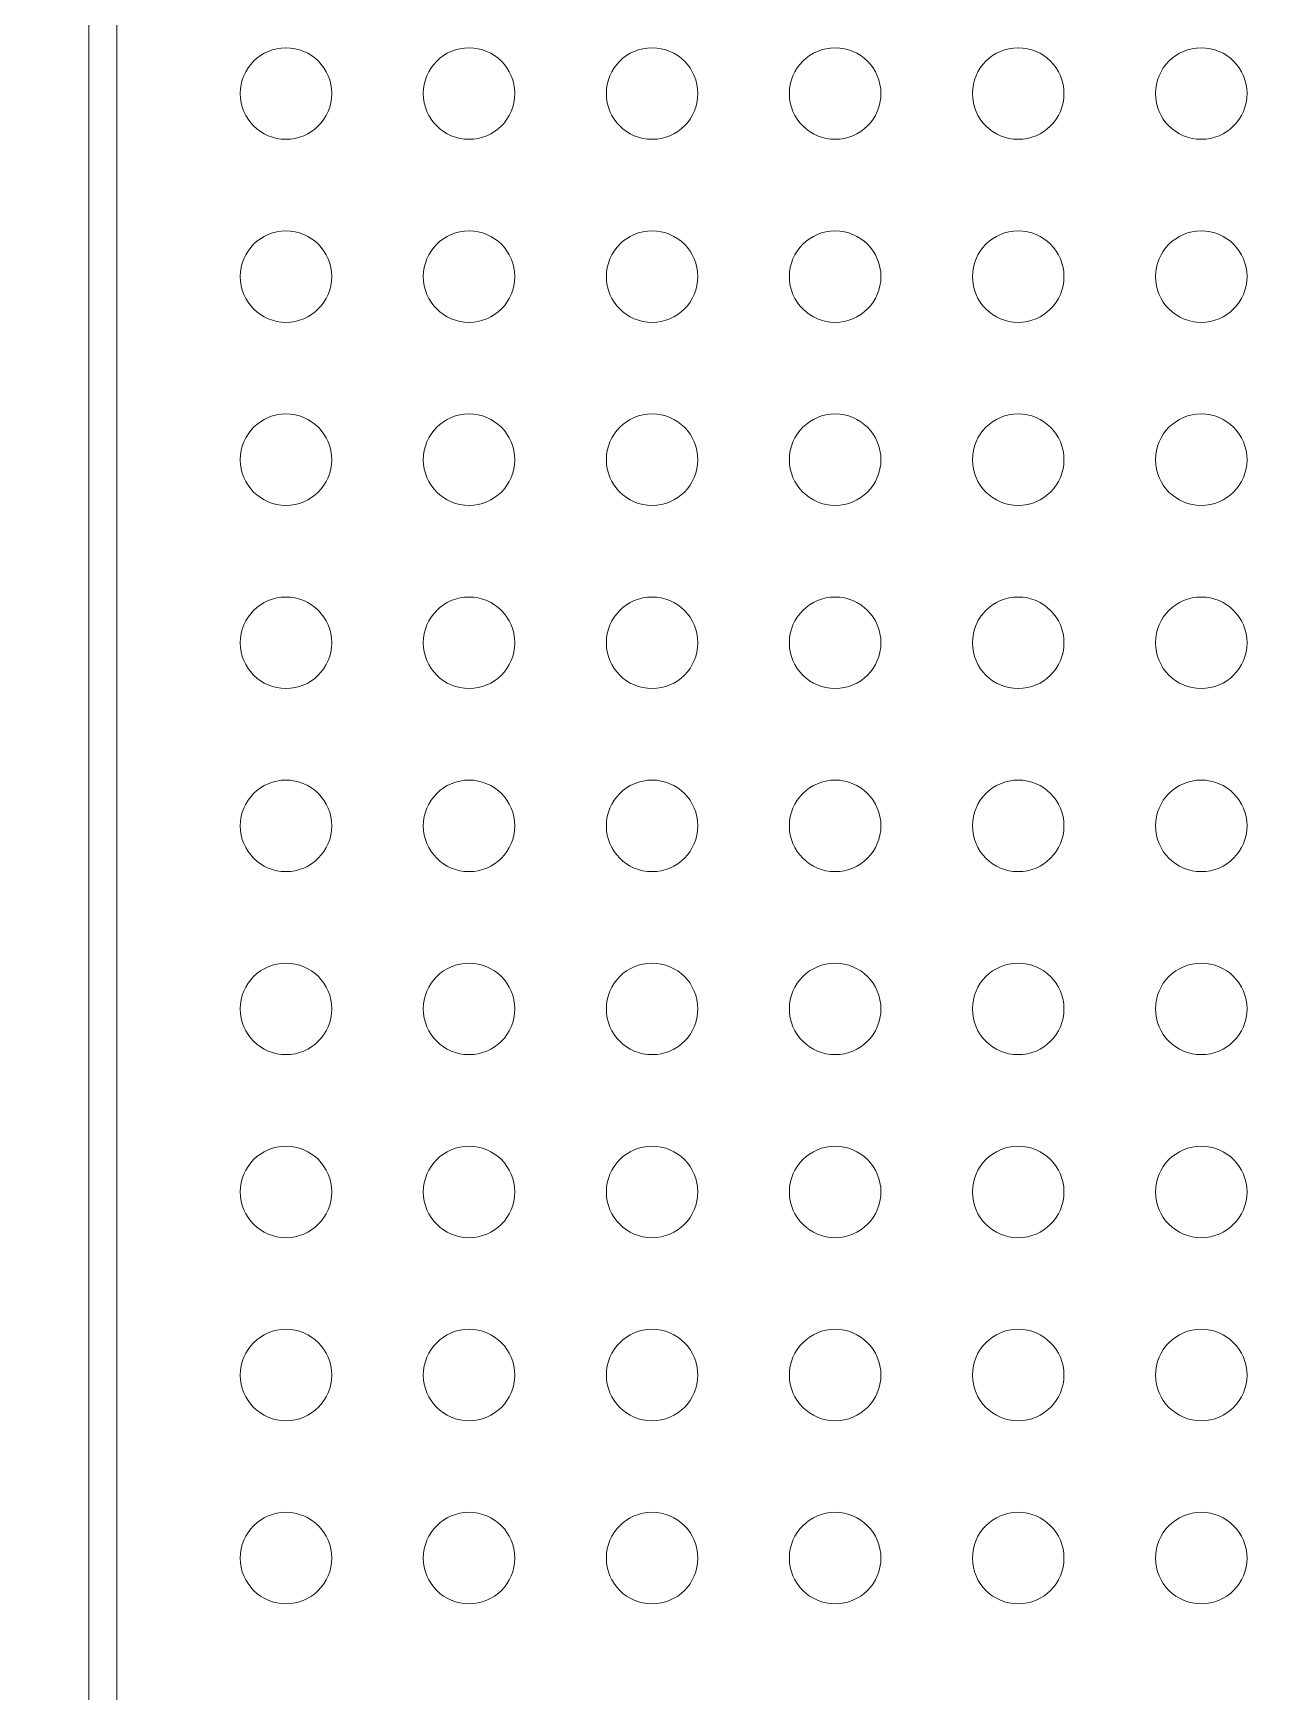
# Model space of a CAD drawing. Header units: millimetres. Extents: x -53.6 to 42.1, y -42.3 to 19.5.
# Drawn here: x -27.24 to -20.45, y -28.87 to -19.81 of the extents above; entities that cross this region are included whole.
import ezdxf

# ---------------------------------------------------------------- set-up
doc = ezdxf.new("R2010")
doc.units = ezdxf.units.MM
doc.header["$MEASUREMENT"] = 0
for name, color, linetype in [('BG_OUTLINE', 7, 'Continuous'), ('PG_SILKSCREEN_TOP', 7, 'Continuous'), ('PIN_TOP', 7, 'Continuous')]:
    doc.layers.add(name, color=color, linetype=linetype)

msp = doc.modelspace()

# ---------------------------------------------------------------- linework, layer by layer
at = {"layer": 'BG_OUTLINE', "color": 3, "lineweight": 9}
msp.add_open_spline([(-35.58, -42.2737), (-35.58, -42.2737), (-35.58, 2.7261), (-35.58, 2.7261), (-35.58, 2.7261), (-35.58, 2.7261), (19.4199, 2.7261), (19.4199, 2.7261), (19.4199, 2.7261), (19.4199, 2.7261), (19.4199, -42.2737), (19.4199, -42.2737), (19.4199, -42.2737), (19.4199, -42.2737), (-35.58, -42.2737), (-35.58, -42.2737)], degree=3, knots=[0, 0, 0, 0, 0.25, 0.25, 0.25, 0.25, 0.5, 0.5, 0.5, 0.5, 0.75, 0.75, 0.75, 0.75, 1, 1, 1, 1], dxfattribs=at)
at = {"layer": 'PG_SILKSCREEN_TOP', "color": 6, "lineweight": 9}
msp.add_open_spline([(-26.9379, -11.1394), (-26.9379, -11.1394), (-26.7855, -11.1394), (-26.7855, -11.1394), (-26.7855, -11.1394), (-26.7855, -11.1394), (-26.7855, -34.1396), (-26.7855, -34.1396), (-26.7855, -34.1396), (-26.7855, -34.1396), (-26.9379, -34.1396), (-26.9379, -34.1396), (-26.9379, -34.1396), (-26.9379, -34.1396), (-26.9379, -11.1394), (-26.9379, -11.1394)], degree=3, knots=[0, 0, 0, 0, 0.25, 0.25, 0.25, 0.25, 0.5, 0.5, 0.5, 0.5, 0.75, 0.75, 0.75, 0.75, 1, 1, 1, 1], dxfattribs=at)
at = {"layer": 'PIN_TOP', "lineweight": 9}
for points in [[(-25.6117, -20.1394), (-25.6117, -20.0013), (-25.7236, -19.8894), (-25.8616, -19.8894), (-25.8616, -19.8894), (-25.9997, -19.8894), (-26.1116, -20.0013), (-26.1116, -20.1393), (-26.1116, -20.1393), (-26.1116, -20.2774), (-25.9997, -20.3893), (-25.8617, -20.3893), (-25.8617, -20.3893), (-25.7236, -20.3893), (-25.6117, -20.2774), (-25.6117, -20.1394)], [(-24.6117, -20.1394), (-24.6117, -20.0013), (-24.7236, -19.8894), (-24.8616, -19.8894), (-24.8616, -19.8894), (-24.9997, -19.8894), (-25.1116, -20.0013), (-25.1116, -20.1393), (-25.1116, -20.1393), (-25.1116, -20.2774), (-24.9997, -20.3893), (-24.8617, -20.3893), (-24.8617, -20.3893), (-24.7236, -20.3893), (-24.6117, -20.2774), (-24.6117, -20.1394)], [(-23.6117, -20.1394), (-23.6117, -20.0013), (-23.7236, -19.8894), (-23.8616, -19.8894), (-23.8616, -19.8894), (-23.9997, -19.8894), (-24.1116, -20.0013), (-24.1116, -20.1393), (-24.1116, -20.1393), (-24.1116, -20.2774), (-23.9997, -20.3893), (-23.8617, -20.3893), (-23.8617, -20.3893), (-23.7236, -20.3893), (-23.6117, -20.2774), (-23.6117, -20.1394)], [(-22.6117, -20.1394), (-22.6117, -20.0013), (-22.7236, -19.8894), (-22.8616, -19.8894), (-22.8616, -19.8894), (-22.9997, -19.8894), (-23.1116, -20.0013), (-23.1116, -20.1393), (-23.1116, -20.1393), (-23.1116, -20.2774), (-22.9997, -20.3893), (-22.8617, -20.3893), (-22.8617, -20.3893), (-22.7236, -20.3893), (-22.6117, -20.2774), (-22.6117, -20.1394)], [(-21.6117, -20.1394), (-21.6117, -20.0013), (-21.7236, -19.8894), (-21.8616, -19.8894), (-21.8616, -19.8894), (-21.9997, -19.8894), (-22.1116, -20.0013), (-22.1116, -20.1393), (-22.1116, -20.1393), (-22.1116, -20.2774), (-21.9997, -20.3893), (-21.8617, -20.3893), (-21.8617, -20.3893), (-21.7236, -20.3893), (-21.6117, -20.2774), (-21.6117, -20.1394)], [(-20.6117, -20.1394), (-20.6117, -20.0013), (-20.7236, -19.8894), (-20.8616, -19.8894), (-20.8616, -19.8894), (-20.9997, -19.8894), (-21.1116, -20.0013), (-21.1116, -20.1393), (-21.1116, -20.1393), (-21.1116, -20.2774), (-20.9997, -20.3893), (-20.8617, -20.3893), (-20.8617, -20.3893), (-20.7236, -20.3893), (-20.6117, -20.2774), (-20.6117, -20.1394)], [(-25.6117, -21.1394), (-25.6117, -21.0013), (-25.7236, -20.8894), (-25.8616, -20.8894), (-25.8616, -20.8894), (-25.9997, -20.8894), (-26.1116, -21.0013), (-26.1116, -21.1393), (-26.1116, -21.1393), (-26.1116, -21.2774), (-25.9997, -21.3893), (-25.8617, -21.3893), (-25.8617, -21.3893), (-25.7236, -21.3893), (-25.6117, -21.2774), (-25.6117, -21.1394)], [(-24.6117, -21.1394), (-24.6117, -21.0013), (-24.7236, -20.8894), (-24.8616, -20.8894), (-24.8616, -20.8894), (-24.9997, -20.8894), (-25.1116, -21.0013), (-25.1116, -21.1393), (-25.1116, -21.1393), (-25.1116, -21.2774), (-24.9997, -21.3893), (-24.8617, -21.3893), (-24.8617, -21.3893), (-24.7236, -21.3893), (-24.6117, -21.2774), (-24.6117, -21.1394)], [(-23.6117, -21.1394), (-23.6117, -21.0013), (-23.7236, -20.8894), (-23.8616, -20.8894), (-23.8616, -20.8894), (-23.9997, -20.8894), (-24.1116, -21.0013), (-24.1116, -21.1393), (-24.1116, -21.1393), (-24.1116, -21.2774), (-23.9997, -21.3893), (-23.8617, -21.3893), (-23.8617, -21.3893), (-23.7236, -21.3893), (-23.6117, -21.2774), (-23.6117, -21.1394)], [(-22.6117, -21.1394), (-22.6117, -21.0013), (-22.7236, -20.8894), (-22.8616, -20.8894), (-22.8616, -20.8894), (-22.9997, -20.8894), (-23.1116, -21.0013), (-23.1116, -21.1393), (-23.1116, -21.1393), (-23.1116, -21.2774), (-22.9997, -21.3893), (-22.8617, -21.3893), (-22.8617, -21.3893), (-22.7236, -21.3893), (-22.6117, -21.2774), (-22.6117, -21.1394)], [(-21.6117, -21.1394), (-21.6117, -21.0013), (-21.7236, -20.8894), (-21.8616, -20.8894), (-21.8616, -20.8894), (-21.9997, -20.8894), (-22.1116, -21.0013), (-22.1116, -21.1393), (-22.1116, -21.1393), (-22.1116, -21.2774), (-21.9997, -21.3893), (-21.8617, -21.3893), (-21.8617, -21.3893), (-21.7236, -21.3893), (-21.6117, -21.2774), (-21.6117, -21.1394)], [(-20.6117, -21.1394), (-20.6117, -21.0013), (-20.7236, -20.8894), (-20.8616, -20.8894), (-20.8616, -20.8894), (-20.9997, -20.8894), (-21.1116, -21.0013), (-21.1116, -21.1393), (-21.1116, -21.1393), (-21.1116, -21.2774), (-20.9997, -21.3893), (-20.8617, -21.3893), (-20.8617, -21.3893), (-20.7236, -21.3893), (-20.6117, -21.2774), (-20.6117, -21.1394)], [(-25.6117, -22.1394), (-25.6117, -22.0013), (-25.7236, -21.8894), (-25.8616, -21.8894), (-25.8616, -21.8894), (-25.9997, -21.8894), (-26.1116, -22.0013), (-26.1116, -22.1393), (-26.1116, -22.1393), (-26.1116, -22.2774), (-25.9997, -22.3893), (-25.8617, -22.3893), (-25.8617, -22.3893), (-25.7236, -22.3893), (-25.6117, -22.2774), (-25.6117, -22.1394)], [(-24.6117, -22.1394), (-24.6117, -22.0013), (-24.7236, -21.8894), (-24.8616, -21.8894), (-24.8616, -21.8894), (-24.9997, -21.8894), (-25.1116, -22.0013), (-25.1116, -22.1393), (-25.1116, -22.1393), (-25.1116, -22.2774), (-24.9997, -22.3893), (-24.8617, -22.3893), (-24.8617, -22.3893), (-24.7236, -22.3893), (-24.6117, -22.2774), (-24.6117, -22.1394)], [(-23.6117, -22.1394), (-23.6117, -22.0013), (-23.7236, -21.8894), (-23.8616, -21.8894), (-23.8616, -21.8894), (-23.9997, -21.8894), (-24.1116, -22.0013), (-24.1116, -22.1393), (-24.1116, -22.1393), (-24.1116, -22.2774), (-23.9997, -22.3893), (-23.8617, -22.3893), (-23.8617, -22.3893), (-23.7236, -22.3893), (-23.6117, -22.2774), (-23.6117, -22.1394)], [(-22.6117, -22.1394), (-22.6117, -22.0013), (-22.7236, -21.8894), (-22.8616, -21.8894), (-22.8616, -21.8894), (-22.9997, -21.8894), (-23.1116, -22.0013), (-23.1116, -22.1393), (-23.1116, -22.1393), (-23.1116, -22.2774), (-22.9997, -22.3893), (-22.8617, -22.3893), (-22.8617, -22.3893), (-22.7236, -22.3893), (-22.6117, -22.2774), (-22.6117, -22.1394)], [(-21.6117, -22.1394), (-21.6117, -22.0013), (-21.7236, -21.8894), (-21.8616, -21.8894), (-21.8616, -21.8894), (-21.9997, -21.8894), (-22.1116, -22.0013), (-22.1116, -22.1393), (-22.1116, -22.1393), (-22.1116, -22.2774), (-21.9997, -22.3893), (-21.8617, -22.3893), (-21.8617, -22.3893), (-21.7236, -22.3893), (-21.6117, -22.2774), (-21.6117, -22.1394)], [(-20.6117, -22.1394), (-20.6117, -22.0013), (-20.7236, -21.8894), (-20.8616, -21.8894), (-20.8616, -21.8894), (-20.9997, -21.8894), (-21.1116, -22.0013), (-21.1116, -22.1393), (-21.1116, -22.1393), (-21.1116, -22.2774), (-20.9997, -22.3893), (-20.8617, -22.3893), (-20.8617, -22.3893), (-20.7236, -22.3893), (-20.6117, -22.2774), (-20.6117, -22.1394)], [(-25.6117, -23.1396), (-25.6117, -23.0015), (-25.7236, -22.8896), (-25.8616, -22.8896), (-25.8616, -22.8896), (-25.9997, -22.8896), (-26.1116, -23.0015), (-26.1116, -23.1395), (-26.1116, -23.1395), (-26.1116, -23.2776), (-25.9997, -23.3895), (-25.8617, -23.3895), (-25.8617, -23.3895), (-25.7236, -23.3895), (-25.6117, -23.2776), (-25.6117, -23.1396)], [(-24.6117, -23.1396), (-24.6117, -23.0015), (-24.7236, -22.8896), (-24.8616, -22.8896), (-24.8616, -22.8896), (-24.9997, -22.8896), (-25.1116, -23.0015), (-25.1116, -23.1395), (-25.1116, -23.1395), (-25.1116, -23.2776), (-24.9997, -23.3895), (-24.8617, -23.3895), (-24.8617, -23.3895), (-24.7236, -23.3895), (-24.6117, -23.2776), (-24.6117, -23.1396)], [(-23.6117, -23.1396), (-23.6117, -23.0015), (-23.7236, -22.8896), (-23.8616, -22.8896), (-23.8616, -22.8896), (-23.9997, -22.8896), (-24.1116, -23.0015), (-24.1116, -23.1395), (-24.1116, -23.1395), (-24.1116, -23.2776), (-23.9997, -23.3895), (-23.8617, -23.3895), (-23.8617, -23.3895), (-23.7236, -23.3895), (-23.6117, -23.2776), (-23.6117, -23.1396)], [(-22.6117, -23.1396), (-22.6117, -23.0015), (-22.7236, -22.8896), (-22.8616, -22.8896), (-22.8616, -22.8896), (-22.9997, -22.8896), (-23.1116, -23.0015), (-23.1116, -23.1395), (-23.1116, -23.1395), (-23.1116, -23.2776), (-22.9997, -23.3895), (-22.8617, -23.3895), (-22.8617, -23.3895), (-22.7236, -23.3895), (-22.6117, -23.2776), (-22.6117, -23.1396)], [(-21.6117, -23.1396), (-21.6117, -23.0015), (-21.7236, -22.8896), (-21.8616, -22.8896), (-21.8616, -22.8896), (-21.9997, -22.8896), (-22.1116, -23.0015), (-22.1116, -23.1395), (-22.1116, -23.1395), (-22.1116, -23.2776), (-21.9997, -23.3895), (-21.8617, -23.3895), (-21.8617, -23.3895), (-21.7236, -23.3895), (-21.6117, -23.2776), (-21.6117, -23.1396)], [(-20.6117, -23.1396), (-20.6117, -23.0015), (-20.7236, -22.8896), (-20.8616, -22.8896), (-20.8616, -22.8896), (-20.9997, -22.8896), (-21.1116, -23.0015), (-21.1116, -23.1395), (-21.1116, -23.1395), (-21.1116, -23.2776), (-20.9997, -23.3895), (-20.8617, -23.3895), (-20.8617, -23.3895), (-20.7236, -23.3895), (-20.6117, -23.2776), (-20.6117, -23.1396)], [(-25.6117, -24.1396), (-25.6117, -24.0015), (-25.7236, -23.8896), (-25.8616, -23.8896), (-25.8616, -23.8896), (-25.9997, -23.8896), (-26.1116, -24.0015), (-26.1116, -24.1395), (-26.1116, -24.1395), (-26.1116, -24.2776), (-25.9997, -24.3895), (-25.8617, -24.3895), (-25.8617, -24.3895), (-25.7236, -24.3895), (-25.6117, -24.2776), (-25.6117, -24.1396)], [(-24.6117, -24.1396), (-24.6117, -24.0015), (-24.7236, -23.8896), (-24.8616, -23.8896), (-24.8616, -23.8896), (-24.9997, -23.8896), (-25.1116, -24.0015), (-25.1116, -24.1395), (-25.1116, -24.1395), (-25.1116, -24.2776), (-24.9997, -24.3895), (-24.8617, -24.3895), (-24.8617, -24.3895), (-24.7236, -24.3895), (-24.6117, -24.2776), (-24.6117, -24.1396)], [(-23.6117, -24.1396), (-23.6117, -24.0015), (-23.7236, -23.8896), (-23.8616, -23.8896), (-23.8616, -23.8896), (-23.9997, -23.8896), (-24.1116, -24.0015), (-24.1116, -24.1395), (-24.1116, -24.1395), (-24.1116, -24.2776), (-23.9997, -24.3895), (-23.8617, -24.3895), (-23.8617, -24.3895), (-23.7236, -24.3895), (-23.6117, -24.2776), (-23.6117, -24.1396)], [(-22.6117, -24.1396), (-22.6117, -24.0015), (-22.7236, -23.8896), (-22.8616, -23.8896), (-22.8616, -23.8896), (-22.9997, -23.8896), (-23.1116, -24.0015), (-23.1116, -24.1395), (-23.1116, -24.1395), (-23.1116, -24.2776), (-22.9997, -24.3895), (-22.8617, -24.3895), (-22.8617, -24.3895), (-22.7236, -24.3895), (-22.6117, -24.2776), (-22.6117, -24.1396)], [(-21.6117, -24.1396), (-21.6117, -24.0015), (-21.7236, -23.8896), (-21.8616, -23.8896), (-21.8616, -23.8896), (-21.9997, -23.8896), (-22.1116, -24.0015), (-22.1116, -24.1395), (-22.1116, -24.1395), (-22.1116, -24.2776), (-21.9997, -24.3895), (-21.8617, -24.3895), (-21.8617, -24.3895), (-21.7236, -24.3895), (-21.6117, -24.2776), (-21.6117, -24.1396)], [(-20.6117, -24.1396), (-20.6117, -24.0015), (-20.7236, -23.8896), (-20.8616, -23.8896), (-20.8616, -23.8896), (-20.9997, -23.8896), (-21.1116, -24.0015), (-21.1116, -24.1395), (-21.1116, -24.1395), (-21.1116, -24.2776), (-20.9997, -24.3895), (-20.8617, -24.3895), (-20.8617, -24.3895), (-20.7236, -24.3895), (-20.6117, -24.2776), (-20.6117, -24.1396)], [(-25.6117, -25.1396), (-25.6117, -25.0015), (-25.7236, -24.8896), (-25.8616, -24.8896), (-25.8616, -24.8896), (-25.9997, -24.8896), (-26.1116, -25.0015), (-26.1116, -25.1395), (-26.1116, -25.1395), (-26.1116, -25.2776), (-25.9997, -25.3895), (-25.8617, -25.3895), (-25.8617, -25.3895), (-25.7236, -25.3895), (-25.6117, -25.2776), (-25.6117, -25.1396)], [(-24.6117, -25.1396), (-24.6117, -25.0015), (-24.7236, -24.8896), (-24.8616, -24.8896), (-24.8616, -24.8896), (-24.9997, -24.8896), (-25.1116, -25.0015), (-25.1116, -25.1395), (-25.1116, -25.1395), (-25.1116, -25.2776), (-24.9997, -25.3895), (-24.8617, -25.3895), (-24.8617, -25.3895), (-24.7236, -25.3895), (-24.6117, -25.2776), (-24.6117, -25.1396)], [(-23.6117, -25.1396), (-23.6117, -25.0015), (-23.7236, -24.8896), (-23.8616, -24.8896), (-23.8616, -24.8896), (-23.9997, -24.8896), (-24.1116, -25.0015), (-24.1116, -25.1395), (-24.1116, -25.1395), (-24.1116, -25.2776), (-23.9997, -25.3895), (-23.8617, -25.3895), (-23.8617, -25.3895), (-23.7236, -25.3895), (-23.6117, -25.2776), (-23.6117, -25.1396)], [(-22.6117, -25.1396), (-22.6117, -25.0015), (-22.7236, -24.8896), (-22.8616, -24.8896), (-22.8616, -24.8896), (-22.9997, -24.8896), (-23.1116, -25.0015), (-23.1116, -25.1395), (-23.1116, -25.1395), (-23.1116, -25.2776), (-22.9997, -25.3895), (-22.8617, -25.3895), (-22.8617, -25.3895), (-22.7236, -25.3895), (-22.6117, -25.2776), (-22.6117, -25.1396)], [(-21.6117, -25.1396), (-21.6117, -25.0015), (-21.7236, -24.8896), (-21.8616, -24.8896), (-21.8616, -24.8896), (-21.9997, -24.8896), (-22.1116, -25.0015), (-22.1116, -25.1395), (-22.1116, -25.1395), (-22.1116, -25.2776), (-21.9997, -25.3895), (-21.8617, -25.3895), (-21.8617, -25.3895), (-21.7236, -25.3895), (-21.6117, -25.2776), (-21.6117, -25.1396)], [(-20.6117, -25.1396), (-20.6117, -25.0015), (-20.7236, -24.8896), (-20.8616, -24.8896), (-20.8616, -24.8896), (-20.9997, -24.8896), (-21.1116, -25.0015), (-21.1116, -25.1395), (-21.1116, -25.1395), (-21.1116, -25.2776), (-20.9997, -25.3895), (-20.8617, -25.3895), (-20.8617, -25.3895), (-20.7236, -25.3895), (-20.6117, -25.2776), (-20.6117, -25.1396)], [(-25.6117, -26.1396), (-25.6117, -26.0015), (-25.7236, -25.8896), (-25.8616, -25.8896), (-25.8616, -25.8896), (-25.9997, -25.8896), (-26.1116, -26.0015), (-26.1116, -26.1395), (-26.1116, -26.1395), (-26.1116, -26.2776), (-25.9997, -26.3895), (-25.8617, -26.3895), (-25.8617, -26.3895), (-25.7236, -26.3895), (-25.6117, -26.2776), (-25.6117, -26.1396)], [(-24.6117, -26.1396), (-24.6117, -26.0015), (-24.7236, -25.8896), (-24.8616, -25.8896), (-24.8616, -25.8896), (-24.9997, -25.8896), (-25.1116, -26.0015), (-25.1116, -26.1395), (-25.1116, -26.1395), (-25.1116, -26.2776), (-24.9997, -26.3895), (-24.8617, -26.3895), (-24.8617, -26.3895), (-24.7236, -26.3895), (-24.6117, -26.2776), (-24.6117, -26.1396)], [(-23.6117, -26.1396), (-23.6117, -26.0015), (-23.7236, -25.8896), (-23.8616, -25.8896), (-23.8616, -25.8896), (-23.9997, -25.8896), (-24.1116, -26.0015), (-24.1116, -26.1395), (-24.1116, -26.1395), (-24.1116, -26.2776), (-23.9997, -26.3895), (-23.8617, -26.3895), (-23.8617, -26.3895), (-23.7236, -26.3895), (-23.6117, -26.2776), (-23.6117, -26.1396)], [(-22.6117, -26.1396), (-22.6117, -26.0015), (-22.7236, -25.8896), (-22.8616, -25.8896), (-22.8616, -25.8896), (-22.9997, -25.8896), (-23.1116, -26.0015), (-23.1116, -26.1395), (-23.1116, -26.1395), (-23.1116, -26.2776), (-22.9997, -26.3895), (-22.8617, -26.3895), (-22.8617, -26.3895), (-22.7236, -26.3895), (-22.6117, -26.2776), (-22.6117, -26.1396)], [(-21.6117, -26.1396), (-21.6117, -26.0015), (-21.7236, -25.8896), (-21.8616, -25.8896), (-21.8616, -25.8896), (-21.9997, -25.8896), (-22.1116, -26.0015), (-22.1116, -26.1395), (-22.1116, -26.1395), (-22.1116, -26.2776), (-21.9997, -26.3895), (-21.8617, -26.3895), (-21.8617, -26.3895), (-21.7236, -26.3895), (-21.6117, -26.2776), (-21.6117, -26.1396)], [(-20.6117, -26.1396), (-20.6117, -26.0015), (-20.7236, -25.8896), (-20.8616, -25.8896), (-20.8616, -25.8896), (-20.9997, -25.8896), (-21.1116, -26.0015), (-21.1116, -26.1395), (-21.1116, -26.1395), (-21.1116, -26.2776), (-20.9997, -26.3895), (-20.8617, -26.3895), (-20.8617, -26.3895), (-20.7236, -26.3895), (-20.6117, -26.2776), (-20.6117, -26.1396)], [(-25.6117, -27.1396), (-25.6117, -27.0015), (-25.7236, -26.8896), (-25.8616, -26.8896), (-25.8616, -26.8896), (-25.9997, -26.8896), (-26.1116, -27.0015), (-26.1116, -27.1395), (-26.1116, -27.1395), (-26.1116, -27.2776), (-25.9997, -27.3895), (-25.8617, -27.3895), (-25.8617, -27.3895), (-25.7236, -27.3895), (-25.6117, -27.2776), (-25.6117, -27.1396)], [(-24.6117, -27.1396), (-24.6117, -27.0015), (-24.7236, -26.8896), (-24.8616, -26.8896), (-24.8616, -26.8896), (-24.9997, -26.8896), (-25.1116, -27.0015), (-25.1116, -27.1395), (-25.1116, -27.1395), (-25.1116, -27.2776), (-24.9997, -27.3895), (-24.8617, -27.3895), (-24.8617, -27.3895), (-24.7236, -27.3895), (-24.6117, -27.2776), (-24.6117, -27.1396)], [(-23.6117, -27.1396), (-23.6117, -27.0015), (-23.7236, -26.8896), (-23.8616, -26.8896), (-23.8616, -26.8896), (-23.9997, -26.8896), (-24.1116, -27.0015), (-24.1116, -27.1395), (-24.1116, -27.1395), (-24.1116, -27.2776), (-23.9997, -27.3895), (-23.8617, -27.3895), (-23.8617, -27.3895), (-23.7236, -27.3895), (-23.6117, -27.2776), (-23.6117, -27.1396)], [(-22.6117, -27.1396), (-22.6117, -27.0015), (-22.7236, -26.8896), (-22.8616, -26.8896), (-22.8616, -26.8896), (-22.9997, -26.8896), (-23.1116, -27.0015), (-23.1116, -27.1395), (-23.1116, -27.1395), (-23.1116, -27.2776), (-22.9997, -27.3895), (-22.8617, -27.3895), (-22.8617, -27.3895), (-22.7236, -27.3895), (-22.6117, -27.2776), (-22.6117, -27.1396)], [(-21.6117, -27.1396), (-21.6117, -27.0015), (-21.7236, -26.8896), (-21.8616, -26.8896), (-21.8616, -26.8896), (-21.9997, -26.8896), (-22.1116, -27.0015), (-22.1116, -27.1395), (-22.1116, -27.1395), (-22.1116, -27.2776), (-21.9997, -27.3895), (-21.8617, -27.3895), (-21.8617, -27.3895), (-21.7236, -27.3895), (-21.6117, -27.2776), (-21.6117, -27.1396)], [(-20.6117, -27.1396), (-20.6117, -27.0015), (-20.7236, -26.8896), (-20.8616, -26.8896), (-20.8616, -26.8896), (-20.9997, -26.8896), (-21.1116, -27.0015), (-21.1116, -27.1395), (-21.1116, -27.1395), (-21.1116, -27.2776), (-20.9997, -27.3895), (-20.8617, -27.3895), (-20.8617, -27.3895), (-20.7236, -27.3895), (-20.6117, -27.2776), (-20.6117, -27.1396)], [(-25.6117, -28.1396), (-25.6117, -28.0015), (-25.7236, -27.8896), (-25.8616, -27.8896), (-25.8616, -27.8896), (-25.9997, -27.8896), (-26.1116, -28.0015), (-26.1116, -28.1395), (-26.1116, -28.1395), (-26.1116, -28.2776), (-25.9997, -28.3895), (-25.8617, -28.3895), (-25.8617, -28.3895), (-25.7236, -28.3895), (-25.6117, -28.2776), (-25.6117, -28.1396)], [(-24.6117, -28.1396), (-24.6117, -28.0015), (-24.7236, -27.8896), (-24.8616, -27.8896), (-24.8616, -27.8896), (-24.9997, -27.8896), (-25.1116, -28.0015), (-25.1116, -28.1395), (-25.1116, -28.1395), (-25.1116, -28.2776), (-24.9997, -28.3895), (-24.8617, -28.3895), (-24.8617, -28.3895), (-24.7236, -28.3895), (-24.6117, -28.2776), (-24.6117, -28.1396)], [(-23.6117, -28.1396), (-23.6117, -28.0015), (-23.7236, -27.8896), (-23.8616, -27.8896), (-23.8616, -27.8896), (-23.9997, -27.8896), (-24.1116, -28.0015), (-24.1116, -28.1395), (-24.1116, -28.1395), (-24.1116, -28.2776), (-23.9997, -28.3895), (-23.8617, -28.3895), (-23.8617, -28.3895), (-23.7236, -28.3895), (-23.6117, -28.2776), (-23.6117, -28.1396)], [(-22.6117, -28.1396), (-22.6117, -28.0015), (-22.7236, -27.8896), (-22.8616, -27.8896), (-22.8616, -27.8896), (-22.9997, -27.8896), (-23.1116, -28.0015), (-23.1116, -28.1395), (-23.1116, -28.1395), (-23.1116, -28.2776), (-22.9997, -28.3895), (-22.8617, -28.3895), (-22.8617, -28.3895), (-22.7236, -28.3895), (-22.6117, -28.2776), (-22.6117, -28.1396)], [(-21.6117, -28.1396), (-21.6117, -28.0015), (-21.7236, -27.8896), (-21.8616, -27.8896), (-21.8616, -27.8896), (-21.9997, -27.8896), (-22.1116, -28.0015), (-22.1116, -28.1395), (-22.1116, -28.1395), (-22.1116, -28.2776), (-21.9997, -28.3895), (-21.8617, -28.3895), (-21.8617, -28.3895), (-21.7236, -28.3895), (-21.6117, -28.2776), (-21.6117, -28.1396)], [(-20.6117, -28.1396), (-20.6117, -28.0015), (-20.7236, -27.8896), (-20.8616, -27.8896), (-20.8616, -27.8896), (-20.9997, -27.8896), (-21.1116, -28.0015), (-21.1116, -28.1395), (-21.1116, -28.1395), (-21.1116, -28.2776), (-20.9997, -28.3895), (-20.8617, -28.3895), (-20.8617, -28.3895), (-20.7236, -28.3895), (-20.6117, -28.2776), (-20.6117, -28.1396)]]:
    msp.add_open_spline(points, degree=3, knots=[0, 0, 0, 0, 0.25, 0.25, 0.25, 0.25, 0.5, 0.5, 0.5, 0.5, 0.75, 0.75, 0.75, 0.75, 1, 1, 1, 1], dxfattribs=at)

doc.saveas('drawing.dxf')
